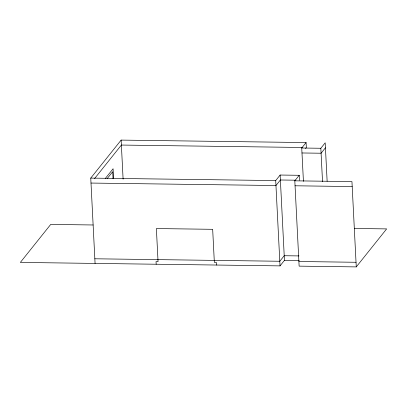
<?xml version="1.0" encoding="UTF-8"?>
<svg xmlns="http://www.w3.org/2000/svg" width="407" height="407" viewBox="0 0 407 407"><rect width="100%" height="100%" fill="white"/><g stroke="black" fill="none" stroke-linecap="round" stroke-linejoin="round"><path stroke-width="0.61" d="M95.075 263.415L90.751 178.098L121.133 140.094L306.089 142.567L306.339 147.527L305.55 148.514M94.551 178.617L121.383 145.055L302.523 147.476M105.306 178.49L113.09 168.752L113.573 178.23M107.178 178.612L112.683 171.723L113.039 178.704M93.157 224.979L50.733 224.41L20.35 262.418L280.026 265.888L275.707 180.571L280.133 175.035L299.231 175.29L299.481 180.25M303.429 181.364L301.735 148.011L306.089 142.567M354.268 228.464L386.65 228.902L356.267 266.906L299.125 266.142L294.805 180.825L299.231 175.29M322.527 181.619L320.833 148.265L325.188 142.821L327.131 181.227M325.437 147.782L321.087 153.225L301.989 152.971M280.026 265.888L284.452 260.353L280.133 175.035M301.735 148.011L320.833 148.265M295.787 180.199L280.382 179.996L275.956 185.531L91 183.058M90.751 178.098L275.707 180.571M294.805 180.825L351.948 181.593L356.267 266.906M295.055 185.785L352.197 186.554M299.008 255.917L284.218 255.723L279.792 261.258L94.836 258.786M284.452 260.353L299.242 260.546M298.891 261.513L356.033 262.276M216.488 265.054L216.356 262.408L214.347 262.378L212.668 229.309L156.38 228.561L158.053 261.625L156.044 261.599L156.176 264.245M121.133 140.094L123.107 179.131"/></g></svg>
